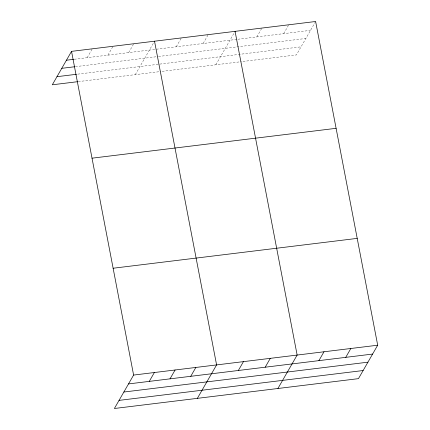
<?xml version="1.0" encoding="UTF-8"?>
<svg xmlns="http://www.w3.org/2000/svg" width="430" height="430" viewBox="0 0 430 430"><rect width="100%" height="100%" fill="white"/><g stroke="black" fill="none" stroke-linecap="round" stroke-linejoin="round"><path stroke-width="0.32" stroke-dasharray="2.15 1.61" d="M87.188 57.679L92.283 48.821M107.935 55.142L113.031 46.284M128.683 52.6L133.778 43.742M135.299 74.643L154.203 41.758M176.278 46.779L181.374 37.921M203.127 43.495L208.222 34.636M215.844 64.79L235.07 31.352M256.828 36.926L261.918 28.068M283.676 33.642L288.772 24.784M315.62 21.5L296.394 54.932L242.692 61.506M74.223 59.265L237.183 39.329M237.838 39.248L310.524 30.358M75.395 66.661L157.864 56.572M158.519 56.491L305.859 38.469M77.722 74.143L301.054 46.827M78.244 81.619L160.836 71.514M162.148 71.358L241.386 61.662"/><path stroke-width="0.64" d="M71.536 51.358L133.606 375.067L114.38 408.5L358.464 378.642L377.69 345.209L315.62 21.5L71.536 51.358L52.309 84.791L77.594 81.7M149.264 381.383L154.354 372.525M170.006 378.846L175.101 369.988M190.753 376.309L195.849 367.451M197.37 398.347L216.596 364.914L154.526 41.205M238.349 370.488L243.445 361.63M265.202 367.204L270.293 358.346M277.914 388.494L297.141 355.062L235.07 31.352M318.899 360.636L323.994 351.778M345.747 357.351L350.842 348.493M66.44 60.216L73.573 59.345M61.78 68.327L74.745 66.741M56.975 76.68L76.422 74.304M92.02 158.181L336.104 128.323M113.122 268.239L357.206 238.387M133.606 375.067L377.69 345.209M128.516 383.925L372.595 354.067M123.851 392.031L367.935 362.178M119.045 400.389L363.13 370.531"/></g></svg>
